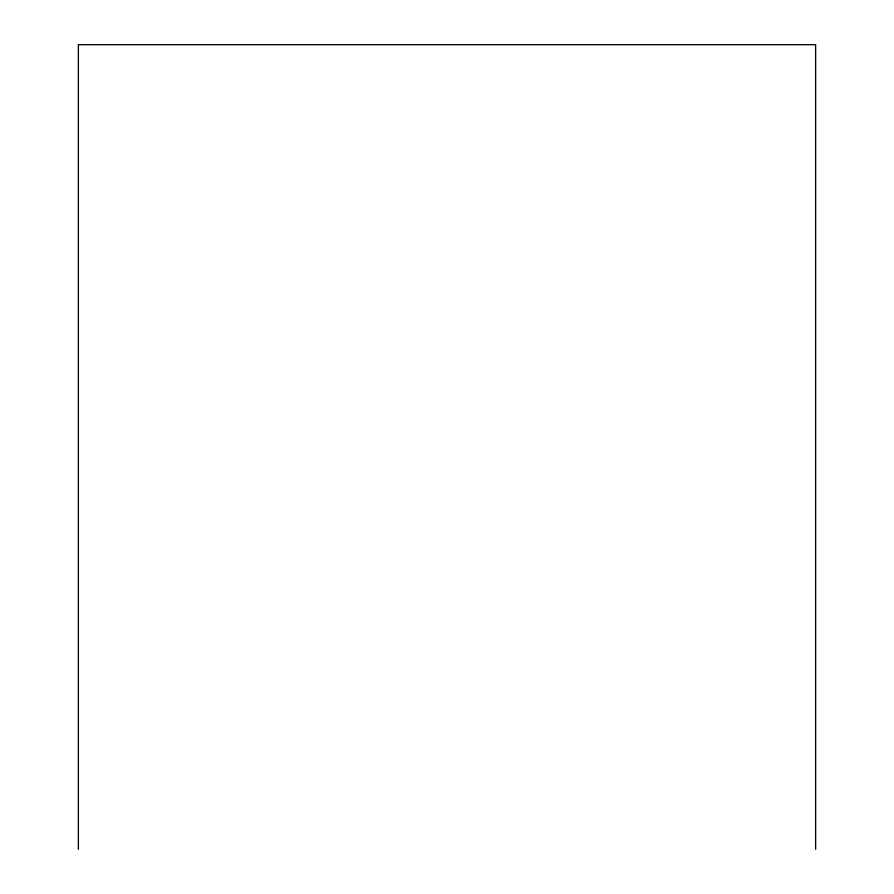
<?xml version="1.0" encoding="UTF-8"?>
<svg xmlns="http://www.w3.org/2000/svg" width="894" height="894" viewBox="0 0 894 894"><rect width="100%" height="100%" fill="white"/><g stroke="black" fill="none" stroke-linecap="round" stroke-linejoin="round"><path stroke-width="1.34" d="M815.63 849.3L815.63 44.7L78.37 44.7L78.37 849.3"/></g></svg>
